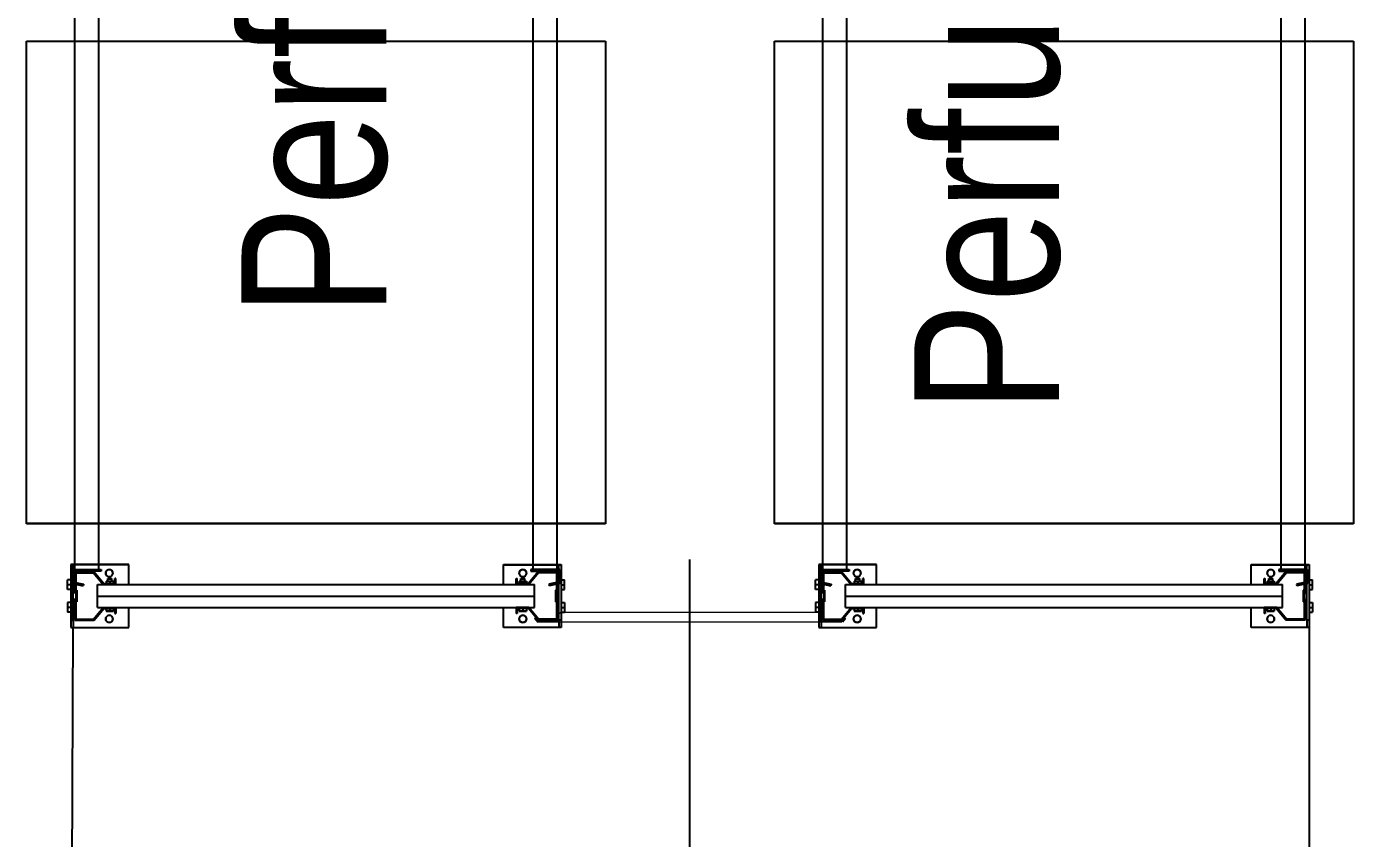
# Model space of a CAD drawing. Header units: metres. Extents: x 0 to 8715937, y -236336 to 216.
# Drawn here: x 115.273 to 118.023, y 53.102 to 54.784 of the extents above; entities that cross this region are included whole.
import ezdxf

# ---------------------------------------------------------------- set-up
doc = ezdxf.new("R2010")
doc.units = ezdxf.units.M
doc.header["$MEASUREMENT"] = 0
doc.linetypes.add('ACAD_ISO10W100', pattern=[18, 12, -3, 0, -3])
for name, color, linetype in [('0-BLOCK-EQUIPAMIENTO', 7, 'Continuous'), ('0-BLOCK-ESTRUCTURA', 7, 'Continuous'), ('AAA BAST', 5, 'Continuous'), ('AAA CONECT', 3, 'Continuous'), ('AAA LARG', 1, 'Continuous'), ('AAA PALLETS', 7, 'Continuous'), ('EJES', 251, 'ACAD_ISO10W100'), ('INSTALACIONES', 165, 'Continuous'), ('TEXTO', 7, 'Continuous')]:
    doc.layers.add(name, color=color, linetype=linetype)
doc.styles.add('AR', font='arial.ttf')

# ---------------------------------------------------------------- blocks, each defined once
blk = doc.blocks.new('DPM-ESTRUCTURA')
at = {"layer": 'EJES', "ltscale": 0.4}
blk.add_line((28.9278, 41.5801), (28.9278, 112.3301), dxfattribs=at)
blk = doc.blocks.new('1A MODULO SIMPLE')
at = {"layer": 'AAA BAST'}
for points in [[(-2.1307, 1.015), (-2.1307, 1.017), (-2.1407, 1.017), (-2.1407, 1.04), (-2.1167, 1.06), (-2.1167, 1.1), (-2.1567, 1.1), (-2.1567, 1.098), (-2.1767, 1.098), (-2.1767, 1.1), (-2.2167, 1.1), (-2.2167, 1.06), (-2.1927, 1.04), (-2.1927, 1.017), (-2.2027, 1.017), (-2.2027, 1.015), (-2.1907, 1.015), (-2.1907, 1.0409), (-2.2147, 1.0609), (-2.2147, 1.098), (-2.1787, 1.098), (-2.1787, 1.096), (-2.1547, 1.096), (-2.1547, 1.098), (-2.1187, 1.098), (-2.1187, 1.0609), (-2.1427, 1.0409), (-2.1427, 1.015)], [(0.1973, 1.015), (0.1973, 1.017), (0.2073, 1.017), (0.2073, 1.04), (0.1833, 1.06), (0.1833, 1.1), (0.2233, 1.1), (0.2233, 1.098), (0.2433, 1.098), (0.2433, 1.1), (0.2833, 1.1), (0.2833, 1.06), (0.2593, 1.04), (0.2593, 1.017), (0.2693, 1.017), (0.2693, 1.015), (0.2573, 1.015), (0.2573, 1.0409), (0.2813, 1.0609), (0.2813, 1.098), (0.2453, 1.098), (0.2453, 1.096), (0.2213, 1.096), (0.2213, 1.098), (0.1853, 1.098), (0.1853, 1.0609), (0.2093, 1.0409), (0.2093, 1.015)], [(-2.1307, 0.185), (-2.1307, 0.183), (-2.1407, 0.183), (-2.1407, 0.16), (-2.1167, 0.14), (-2.1167, 0.1), (-2.1567, 0.1), (-2.1567, 0.102), (-2.1767, 0.102), (-2.1767, 0.1), (-2.2167, 0.1), (-2.2167, 0.14), (-2.1927, 0.16), (-2.1927, 0.183), (-2.2027, 0.183), (-2.2027, 0.185), (-2.1907, 0.185), (-2.1907, 0.1591), (-2.2147, 0.1391), (-2.2147, 0.102), (-2.1787, 0.102), (-2.1787, 0.104), (-2.1547, 0.104), (-2.1547, 0.102), (-2.1187, 0.102), (-2.1187, 0.1391), (-2.1427, 0.1591), (-2.1427, 0.185)], [(0.1973, 0.185), (0.1973, 0.183), (0.2073, 0.183), (0.2073, 0.16), (0.1833, 0.14), (0.1833, 0.1), (0.2233, 0.1), (0.2233, 0.102), (0.2433, 0.102), (0.2433, 0.1), (0.2833, 0.1), (0.2833, 0.14), (0.2593, 0.16), (0.2593, 0.183), (0.2693, 0.183), (0.2693, 0.185), (0.2573, 0.185), (0.2573, 0.1591), (0.2813, 0.1391), (0.2813, 0.102), (0.2453, 0.102), (0.2453, 0.104), (0.2213, 0.104), (0.2213, 0.102), (0.1853, 0.102), (0.1853, 0.1391), (0.2093, 0.1591), (0.2093, 0.185)]]:
    blk.add_hatch(color=251, dxfattribs=at).paths.add_polyline_path(points)
at = {"layer": 'AAA BAST', "color": 251}
for p, q in [((-2.2167, 1.1082), (-2.2317, 1.1082)), ((-2.2317, 1.1082), (-2.2317, 0.9882)), ((-2.2167, 1.1032), (-2.2317, 1.1032)), ((-2.1167, 1.1082), (-2.2167, 1.1082)), ((-2.2167, 1.1082), (-2.2167, 1.1032)), ((-2.2167, 1.1032), (-2.1167, 1.1032)), ((-2.1767, 1.1), (-2.2167, 1.1)), ((-2.2167, 1.1), (-2.2167, 1.06)), ((-2.2067, 1.1), (-2.2067, 1.1032)), ((-2.2067, 1.1032), (-2.1737, 1.1032)), ((-2.1802, 1.1152), (-2.2002, 1.1152)), ((-2.2002, 1.1082), (-2.2002, 1.1152)), ((-2.1902, 1.1082), (-2.1902, 1.1152)), ((-2.1802, 1.1082), (-2.1802, 1.1152)), ((-2.1767, 1.1), (-2.1767, 1.098)), ((-2.1767, 1.1), (-2.1737, 1.1)), ((-2.1737, 1.1), (-2.1737, 1.1032)), ((-2.1597, 1.1), (-2.1597, 1.1032)), ((-2.1567, 1.1), (-2.1597, 1.1)), ((-2.1167, 1.1), (-2.1567, 1.1)), ((-2.1567, 1.1), (-2.1567, 1.098)), ((-2.1532, 1.1152), (-2.1332, 1.1152)), ((-2.1532, 1.1082), (-2.1532, 1.1152)), ((-2.1432, 1.1082), (-2.1432, 1.1152)), ((-2.1332, 1.1082), (-2.1332, 1.1152)), ((-2.1267, 1.1), (-2.1267, 1.1032)), ((-2.1167, 1.1032), (-2.1167, 1.1082)), ((-2.1017, 1.1082), (-2.1167, 1.1082)), ((-2.1167, 1.1032), (-2.1017, 1.1032)), ((-2.1167, 1.1), (-2.1167, 1.06)), ((-2.1017, 0.9882), (-2.1017, 1.1082)), ((0.1683, 0.9882), (0.1683, 1.1082)), ((0.1683, 1.1082), (0.1833, 1.1082)), ((0.1833, 1.1032), (0.1683, 1.1032)), ((0.1833, 1.1032), (0.1833, 1.1082)), ((0.1833, 1.1082), (0.2833, 1.1082)), ((0.2833, 1.1032), (0.1833, 1.1032)), ((0.1833, 1.1), (0.2233, 1.1)), ((0.1833, 1.1), (0.1833, 1.06)), ((0.1933, 1.1), (0.1933, 1.1032)), ((0.2198, 1.1152), (0.1998, 1.1152)), ((0.1998, 1.1082), (0.1998, 1.1152)), ((0.2098, 1.1082), (0.2098, 1.1152)), ((0.2198, 1.1082), (0.2198, 1.1152)), ((0.2233, 1.1), (0.2233, 1.098)), ((0.2233, 1.1), (0.2263, 1.1)), ((0.2263, 1.1), (0.2263, 1.1032)), ((0.2403, 1.1), (0.2403, 1.1032)), ((0.2733, 1.1032), (0.2403, 1.1032)), ((0.2433, 1.1), (0.2403, 1.1)), ((0.2433, 1.1), (0.2833, 1.1)), ((0.2433, 1.1), (0.2433, 1.098)), ((0.2468, 1.1152), (0.2668, 1.1152)), ((0.2468, 1.1082), (0.2468, 1.1152)), ((0.2568, 1.1082), (0.2568, 1.1152)), ((0.2668, 1.1082), (0.2668, 1.1152)), ((0.2733, 1.1), (0.2733, 1.1032)), ((0.2833, 1.1082), (0.2833, 1.1032)), ((0.2833, 1.1082), (0.2983, 1.1082)), ((0.2833, 1.1032), (0.2983, 1.1032)), ((0.2833, 1.1), (0.2833, 1.06)), ((0.2983, 1.1082), (0.2983, 0.9882)), ((-2.2147, 1.098), (-2.2147, 1.0609)), ((-2.1787, 1.098), (-2.2147, 1.098)), ((-2.1787, 1.098), (-2.1787, 1.096)), ((-2.1547, 1.096), (-2.1787, 1.096)), ((-2.1567, 1.098), (-2.1767, 1.098)), ((-2.1187, 1.098), (-2.1547, 1.098)), ((-2.1547, 1.098), (-2.1547, 1.096)), ((-2.1187, 1.098), (-2.1187, 1.0609)), ((0.1853, 1.098), (0.1853, 1.0609)), ((0.1853, 1.098), (0.2213, 1.098)), ((0.2213, 1.098), (0.2213, 1.096)), ((0.2213, 1.096), (0.2453, 1.096)), ((0.2233, 1.098), (0.2433, 1.098)), ((0.2453, 1.098), (0.2813, 1.098)), ((0.2453, 1.098), (0.2453, 1.096)), ((0.2813, 1.098), (0.2813, 1.0609)), ((-2.2167, 1.06), (-2.1927, 1.04)), ((-2.2147, 1.0609), (-2.1907, 1.0409)), ((-2.1907, 1.053), (-2.1667, 1.053)), ((-2.1907, 0.147), (-2.1907, 1.053)), ((-2.1667, 1.053), (-2.1427, 1.053)), ((-2.1667, 0.147), (-2.1667, 1.053)), ((-2.1187, 1.0609), (-2.1427, 1.0409)), ((-2.1427, 0.147), (-2.1427, 1.053)), ((-2.1167, 1.06), (-2.1407, 1.04)), ((0.1833, 1.06), (0.2073, 1.04)), ((0.1853, 1.0609), (0.2093, 1.0409)), ((0.2333, 1.053), (0.2093, 1.053)), ((0.2093, 0.147), (0.2093, 1.053)), ((0.2573, 1.053), (0.2333, 1.053)), ((0.2333, 0.147), (0.2333, 1.053)), ((0.2813, 1.0609), (0.2573, 1.0409)), ((0.2573, 0.147), (0.2573, 1.053)), ((0.2833, 1.06), (0.2593, 1.04)), ((-2.1927, 1.036), (-2.1977, 1.036)), ((-2.1977, 1.021), (-2.1977, 1.036)), ((-2.1927, 1.0285), (-2.1977, 1.0285)), ((-2.1927, 1.021), (-2.1977, 1.021)), ((-2.1927, 1.04), (-2.1927, 1.017)), ((-2.1907, 1.0409), (-2.1907, 1.015)), ((-2.1427, 1.0409), (-2.1427, 1.015)), ((-2.1407, 1.04), (-2.1407, 1.017)), ((-2.1357, 1.036), (-2.1407, 1.036)), ((-2.1407, 1.021), (-2.1407, 1.036)), ((-2.1357, 1.0285), (-2.1407, 1.0285)), ((-2.1357, 1.021), (-2.1407, 1.021)), ((-2.1357, 1.021), (-2.1357, 1.036)), ((-2.1357, 1.0328), (-2.1307, 1.0328)), ((-2.1357, 1.0243), (-2.1307, 1.0243)), ((-2.1307, 1.0243), (-2.1307, 1.0328)), ((0.2023, 1.0328), (0.1973, 1.0328)), ((0.1973, 1.0243), (0.1973, 1.0328)), ((0.2023, 1.0243), (0.1973, 1.0243)), ((0.2023, 1.036), (0.2073, 1.036)), ((0.2023, 1.021), (0.2023, 1.036)), ((0.2023, 1.0285), (0.2073, 1.0285)), ((0.2023, 1.021), (0.2073, 1.021)), ((0.2073, 1.04), (0.2073, 1.017)), ((0.2073, 1.021), (0.2073, 1.036)), ((0.2093, 1.0409), (0.2093, 1.015)), ((0.2573, 1.0409), (0.2573, 1.015)), ((0.2593, 1.04), (0.2593, 1.017)), ((0.2593, 1.036), (0.2643, 1.036)), ((0.2593, 1.0285), (0.2643, 1.0285)), ((0.2593, 1.021), (0.2643, 1.021)), ((0.2643, 1.021), (0.2643, 1.036)), ((-2.1927, 1.017), (-2.2027, 1.017)), ((-2.2027, 1.017), (-2.2027, 1.015)), ((-2.1907, 1.015), (-2.2027, 1.015)), ((-2.1427, 1.015), (-2.1307, 1.015)), ((-2.1407, 1.017), (-2.1307, 1.017)), ((-2.1307, 1.015), (-2.1307, 1.017)), ((0.2073, 1.017), (0.1973, 1.017)), ((0.1973, 1.015), (0.1973, 1.017)), ((0.2093, 1.015), (0.1973, 1.015)), ((0.2573, 1.015), (0.2693, 1.015)), ((0.2593, 1.017), (0.2693, 1.017)), ((0.2693, 1.017), (0.2693, 1.015)), ((-2.2317, 0.9882), (-2.1907, 0.9882)), ((-2.1427, 0.9882), (-2.1017, 0.9882)), ((0.2093, 0.9882), (0.1683, 0.9882)), ((0.2983, 0.9882), (0.2573, 0.9882)), ((-2.2317, 0.0918), (-2.2317, 0.2118)), ((-2.2317, 0.2118), (-2.1907, 0.2118)), ((-2.1427, 0.2118), (-2.1017, 0.2118)), ((-2.1017, 0.2118), (-2.1017, 0.0918)), ((0.2093, 0.2118), (0.1683, 0.2118)), ((0.1683, 0.2118), (0.1683, 0.0918)), ((0.2983, 0.2118), (0.2573, 0.2118)), ((0.2983, 0.0918), (0.2983, 0.2118)), ((-2.1907, 0.185), (-2.2027, 0.185)), ((-2.2027, 0.183), (-2.2027, 0.185)), ((-2.1927, 0.183), (-2.2027, 0.183)), ((-2.1927, 0.1801), (-2.1977, 0.1801)), ((-2.1977, 0.1651), (-2.1977, 0.1801)), ((-2.1927, 0.1726), (-2.1977, 0.1726)), ((-2.1927, 0.1651), (-2.1977, 0.1651)), ((-2.1927, 0.16), (-2.1927, 0.183)), ((-2.1907, 0.1591), (-2.1907, 0.185)), ((-2.1427, 0.1591), (-2.1427, 0.185)), ((-2.1427, 0.185), (-2.1307, 0.185)), ((-2.1407, 0.16), (-2.1407, 0.183)), ((-2.1407, 0.183), (-2.1307, 0.183)), ((-2.1357, 0.1801), (-2.1407, 0.1801)), ((-2.1407, 0.1651), (-2.1407, 0.1801)), ((-2.1357, 0.1726), (-2.1407, 0.1726)), ((-2.1357, 0.1651), (-2.1407, 0.1651)), ((-2.1357, 0.1651), (-2.1357, 0.1801)), ((-2.1357, 0.1768), (-2.1307, 0.1768)), ((-2.1357, 0.1683), (-2.1307, 0.1683)), ((-2.1307, 0.185), (-2.1307, 0.183)), ((-2.1307, 0.1683), (-2.1307, 0.1768)), ((0.2093, 0.185), (0.1973, 0.185)), ((0.1973, 0.185), (0.1973, 0.183)), ((0.2073, 0.183), (0.1973, 0.183)), ((0.2023, 0.1768), (0.1973, 0.1768)), ((0.1973, 0.1683), (0.1973, 0.1768)), ((0.2023, 0.1683), (0.1973, 0.1683)), ((0.2023, 0.1801), (0.2073, 0.1801)), ((0.2023, 0.1651), (0.2023, 0.1801)), ((0.2023, 0.1726), (0.2073, 0.1726)), ((0.2023, 0.1651), (0.2073, 0.1651)), ((0.2073, 0.16), (0.2073, 0.183)), ((0.2073, 0.1651), (0.2073, 0.1801)), ((0.2093, 0.1591), (0.2093, 0.185)), ((0.2573, 0.1591), (0.2573, 0.185)), ((0.2573, 0.185), (0.2693, 0.185)), ((0.2593, 0.16), (0.2593, 0.183)), ((0.2593, 0.183), (0.2693, 0.183)), ((0.2593, 0.1801), (0.2643, 0.1801)), ((0.2593, 0.1726), (0.2643, 0.1726)), ((0.2593, 0.1651), (0.2643, 0.1651)), ((0.2643, 0.1651), (0.2643, 0.1801)), ((0.2693, 0.183), (0.2693, 0.185)), ((-2.2167, 0.14), (-2.1927, 0.16)), ((-2.2167, 0.1), (-2.2167, 0.14)), ((-2.2147, 0.1391), (-2.1907, 0.1591)), ((-2.2147, 0.102), (-2.2147, 0.1391)), ((-2.1907, 0.147), (-2.1667, 0.147)), ((-2.1667, 0.147), (-2.1427, 0.147)), ((-2.1187, 0.1391), (-2.1427, 0.1591)), ((-2.1167, 0.14), (-2.1407, 0.16)), ((-2.1187, 0.102), (-2.1187, 0.1391)), ((-2.1167, 0.1), (-2.1167, 0.14)), ((0.1833, 0.14), (0.2073, 0.16)), ((0.1833, 0.1), (0.1833, 0.14)), ((0.1853, 0.1391), (0.2093, 0.1591)), ((0.1853, 0.102), (0.1853, 0.1391)), ((0.2333, 0.147), (0.2093, 0.147)), ((0.2573, 0.147), (0.2333, 0.147)), ((0.2813, 0.1391), (0.2573, 0.1591)), ((0.2833, 0.14), (0.2593, 0.16)), ((0.2813, 0.102), (0.2813, 0.1391)), ((0.2833, 0.1), (0.2833, 0.14)), ((-2.2167, 0.0968), (-2.2317, 0.0968)), ((-2.2167, 0.0918), (-2.2317, 0.0918)), ((-2.1767, 0.1), (-2.2167, 0.1)), ((-2.2167, 0.0968), (-2.1167, 0.0968)), ((-2.2167, 0.0918), (-2.2167, 0.0968)), ((-2.1167, 0.0918), (-2.2167, 0.0918)), ((-2.1787, 0.102), (-2.2147, 0.102)), ((-2.2067, 0.1), (-2.2067, 0.0968)), ((-2.2067, 0.0968), (-2.1737, 0.0968)), ((-2.2002, 0.0918), (-2.2002, 0.0848)), ((-2.1802, 0.0848), (-2.2002, 0.0848)), ((-2.1902, 0.0918), (-2.1902, 0.0848)), ((-2.1802, 0.0918), (-2.1802, 0.0848)), ((-2.1787, 0.102), (-2.1787, 0.104)), ((-2.1547, 0.104), (-2.1787, 0.104)), ((-2.1567, 0.102), (-2.1767, 0.102)), ((-2.1767, 0.1), (-2.1767, 0.102)), ((-2.1767, 0.1), (-2.1737, 0.1)), ((-2.1737, 0.1), (-2.1737, 0.0968)), ((-2.1597, 0.1), (-2.1597, 0.0968)), ((-2.1567, 0.1), (-2.1597, 0.1)), ((-2.1567, 0.1), (-2.1567, 0.102)), ((-2.1167, 0.1), (-2.1567, 0.1)), ((-2.1547, 0.102), (-2.1547, 0.104)), ((-2.1187, 0.102), (-2.1547, 0.102)), ((-2.1532, 0.0918), (-2.1532, 0.0848)), ((-2.1532, 0.0848), (-2.1332, 0.0848)), ((-2.1432, 0.0918), (-2.1432, 0.0848)), ((-2.1332, 0.0918), (-2.1332, 0.0848)), ((-2.1267, 0.1), (-2.1267, 0.0968)), ((-2.1167, 0.0968), (-2.1167, 0.0918)), ((-2.1167, 0.0968), (-2.1017, 0.0968)), ((-2.1017, 0.0918), (-2.1167, 0.0918)), ((0.1833, 0.0968), (0.1683, 0.0968)), ((0.1683, 0.0918), (0.1833, 0.0918)), ((0.1833, 0.1), (0.2233, 0.1)), ((0.2833, 0.0968), (0.1833, 0.0968)), ((0.1833, 0.0968), (0.1833, 0.0918)), ((0.1833, 0.0918), (0.2833, 0.0918)), ((0.1853, 0.102), (0.2213, 0.102)), ((0.1933, 0.1), (0.1933, 0.0968)), ((0.1998, 0.0918), (0.1998, 0.0848)), ((0.2198, 0.0848), (0.1998, 0.0848)), ((0.2098, 0.0918), (0.2098, 0.0848)), ((0.2198, 0.0918), (0.2198, 0.0848)), ((0.2213, 0.102), (0.2213, 0.104)), ((0.2213, 0.104), (0.2453, 0.104)), ((0.2233, 0.102), (0.2433, 0.102)), ((0.2233, 0.1), (0.2233, 0.102)), ((0.2233, 0.1), (0.2263, 0.1)), ((0.2263, 0.1), (0.2263, 0.0968)), ((0.2403, 0.1), (0.2403, 0.0968)), ((0.2433, 0.1), (0.2403, 0.1)), ((0.2733, 0.0968), (0.2403, 0.0968)), ((0.2433, 0.1), (0.2433, 0.102)), ((0.2433, 0.1), (0.2833, 0.1)), ((0.2453, 0.102), (0.2453, 0.104)), ((0.2453, 0.102), (0.2813, 0.102)), ((0.2468, 0.0918), (0.2468, 0.0848)), ((0.2468, 0.0848), (0.2668, 0.0848)), ((0.2568, 0.0918), (0.2568, 0.0848)), ((0.2668, 0.0918), (0.2668, 0.0848)), ((0.2733, 0.1), (0.2733, 0.0968)), ((0.2833, 0.0918), (0.2833, 0.0968)), ((0.2833, 0.0968), (0.2983, 0.0968)), ((0.2833, 0.0918), (0.2983, 0.0918))]:
    blk.add_line(p, q, dxfattribs=at)
for centre in [(-2.2141, 1.0285), (-2.1192, 1.0285), (0.1859, 1.0285), (0.2808, 1.0285), (-2.2141, 0.1715), (-2.1192, 0.1715), (0.1859, 0.1715), (0.2808, 0.1715)]:
    blk.add_circle(centre, 0.0075, dxfattribs=at)
at = {"layer": 'AAA LARG', "color": 251}
for p, q in [((-2.1407, 1.105), (-2.1454, 1.0829)), ((-2.1381, 1.1018), (-2.1422, 1.0822)), ((-2.1407, 1.105), (-2.1117, 1.105)), ((-2.1149, 1.1018), (-2.1381, 1.1018)), ((-2.1149, 1.045), (-2.1149, 1.1018)), ((-2.1117, 1.105), (-2.1117, 1.045)), ((-2.1117, 1.1), (0.1783, 1.1)), ((0.2073, 1.105), (0.1783, 1.105)), ((0.1783, 1.105), (0.1783, 1.045)), ((0.1815, 1.045), (0.1815, 1.1018)), ((0.1815, 1.1018), (0.2047, 1.1018)), ((0.2047, 1.1018), (0.2089, 1.0822)), ((0.2073, 1.105), (0.212, 1.0829)), ((-2.1422, 1.0822), (-2.1454, 1.0829)), ((0.2089, 1.0822), (0.212, 1.0829)), ((-2.1117, 1.045), (-2.1149, 1.045)), ((-2.1117, 1.05), (0.1783, 1.05)), ((0.1783, 1.045), (0.1815, 1.045)), ((-2.1117, 0.155), (-2.1149, 0.155)), ((-2.1149, 0.155), (-2.1149, 0.0982)), ((-2.1117, 0.095), (-2.1117, 0.155)), ((-2.1117, 0.15), (0.1783, 0.15)), ((0.1783, 0.095), (0.1783, 0.155)), ((0.1783, 0.155), (0.1815, 0.155)), ((0.1815, 0.155), (0.1815, 0.0982)), ((-2.1422, 0.1178), (-2.1454, 0.1171)), ((-2.1407, 0.095), (-2.1454, 0.1171)), ((-2.1381, 0.0982), (-2.1422, 0.1178)), ((0.2047, 0.0982), (0.2089, 0.1178)), ((0.2073, 0.095), (0.212, 0.1171)), ((0.2089, 0.1178), (0.212, 0.1171)), ((-2.1407, 0.095), (-2.1117, 0.095)), ((-2.1149, 0.0982), (-2.1381, 0.0982)), ((-2.1117, 0.1), (0.1783, 0.1)), ((0.2073, 0.095), (0.1783, 0.095)), ((0.1815, 0.0982), (0.2047, 0.0982))]:
    blk.add_line(p, q, dxfattribs=at)
at = {"layer": 'AAA PALLETS', "color": 251, "ltscale": 0.21}
for p, q in [((-1.0167, 1.2), (-2.0167, 1.2)), ((-2.0167, 1.2), (-2.0167, 0)), ((-1.0167, 0), (-1.0167, 1.2)), ((0.0833, 1.2), (-0.9167, 1.2)), ((-0.9167, 1.2), (-0.9167, 0)), ((0.0833, 0), (0.0833, 1.2)), ((-2.0167, 0), (-1.0167, 0)), ((-0.9167, 0), (0.0833, 0))]:
    blk.add_line(p, q, dxfattribs=at)
blk = doc.blocks.new('1A MODULO D FTE COL')
at = {"layer": 'AAA CONECT', "color": 251, "lineweight": 5}
for p, q in [((-2.213, 0.5973), (-2.2207, 0.5909)), ((-2.2207, 0.59), (-2.2207, -0.0409)), ((-2.2117, 0.5958), (-2.2187, 0.59)), ((-2.2187, 0.5484), (-2.2187, 0.59)), ((-2.213, 0.5973), (-2.2117, 0.5958)), ((0.187, 0.5973), (0.1793, 0.5909)), ((0.1793, 0.59), (0.1793, -0.0409)), ((0.1883, 0.5958), (0.1813, 0.59)), ((0.1813, 0.5484), (0.1813, 0.59)), ((0.187, 0.5973), (0.1883, 0.5958)), ((-2.2187, 0.5484), (-2.2057, 0.5484)), ((-2.2007, 0.5434), (-2.2057, 0.5484)), ((-2.2007, 0.5434), (-2.2007, 0.0066)), ((0.1813, 0.5484), (0.1943, 0.5484)), ((0.1993, 0.5434), (0.1943, 0.5484)), ((0.1993, 0.5434), (0.1993, 0.0066)), ((-2.2187, 0.0016), (-2.2187, -0.04)), ((-2.2187, 0.0016), (-2.2057, 0.0016)), ((-2.2007, 0.0066), (-2.2057, 0.0016)), ((0.1813, 0.0016), (0.1813, -0.04)), ((0.1813, 0.0016), (0.1943, 0.0016)), ((0.1993, 0.0066), (0.1943, 0.0016)), ((-2.213, -0.0473), (-2.2207, -0.0409)), ((-2.2117, -0.0458), (-2.2187, -0.04)), ((-2.213, -0.0473), (-2.2117, -0.0458)), ((0.187, -0.0473), (0.1793, -0.0409)), ((0.1883, -0.0458), (0.1813, -0.04)), ((0.187, -0.0473), (0.1883, -0.0458))]:
    blk.add_line(p, q, dxfattribs=at)
at = {"layer": 'AAA BAST', "color": 251, "lineweight": 5}
for p in [(0, 0.45), (0, -1.1)]:
    blk.add_blockref('1A MODULO SIMPLE', p, dxfattribs=at)
blk = doc.blocks.new('DPM-EQUIPAMIENTO')
at = {"layer": 'INSTALACIONES', "ltscale": 0.1}
for p, q in [((27.6451, 52.5393), (27.6501, 53.5393)), ((30.2115, 53.5393), (30.2115, 52.5393))]:
    blk.add_line(p, q, dxfattribs=at)
at = {"layer": 'AAA BAST', "xscale": -1, "rotation": 270}
blk.add_blockref('1A MODULO D FTE COL', (28.6533, 55.7709), dxfattribs=at)

msp = doc.modelspace()

# ---------------------------------------------------------------- hatches: boundary and pattern name
at = {"layer": 'AAA BAST'}
for points in [[(115.4583, 53.6403), (115.4563, 53.6403), (115.4563, 53.6303), (115.4333, 53.6303), (115.4133, 53.6543), (115.3733, 53.6543), (115.3733, 53.6143), (115.3753, 53.6143), (115.3753, 53.5943), (115.3733, 53.5943), (115.3733, 53.5543), (115.4133, 53.5543), (115.4333, 53.5783), (115.4563, 53.5783), (115.4563, 53.5683), (115.4583, 53.5683), (115.4583, 53.5803), (115.4324, 53.5803), (115.4124, 53.5563), (115.3753, 53.5563), (115.3753, 53.5923), (115.3773, 53.5923), (115.3773, 53.6163), (115.3753, 53.6163), (115.3753, 53.6523), (115.4124, 53.6523), (115.4324, 53.6283), (115.4583, 53.6283)], [(116.2883, 53.6403), (116.2903, 53.6403), (116.2903, 53.6303), (116.3133, 53.6303), (116.3333, 53.6543), (116.3733, 53.6543), (116.3733, 53.6143), (116.3713, 53.6143), (116.3713, 53.5943), (116.3733, 53.5943), (116.3733, 53.5543), (116.3333, 53.5543), (116.3133, 53.5783), (116.2903, 53.5783), (116.2903, 53.5683), (116.2883, 53.5683), (116.2883, 53.5803), (116.3142, 53.5803), (116.3342, 53.5563), (116.3713, 53.5563), (116.3713, 53.5923), (116.3693, 53.5923), (116.3693, 53.6163), (116.3713, 53.6163), (116.3713, 53.6523), (116.3342, 53.6523), (116.3142, 53.6283), (116.2883, 53.6283)], [(117.0083, 53.6403), (117.0063, 53.6403), (117.0063, 53.6303), (116.9833, 53.6303), (116.9633, 53.6543), (116.9233, 53.6543), (116.9233, 53.6143), (116.9253, 53.6143), (116.9253, 53.5943), (116.9233, 53.5943), (116.9233, 53.5543), (116.9633, 53.5543), (116.9833, 53.5783), (117.0063, 53.5783), (117.0063, 53.5683), (117.0083, 53.5683), (117.0083, 53.5803), (116.9824, 53.5803), (116.9624, 53.5563), (116.9253, 53.5563), (116.9253, 53.5923), (116.9273, 53.5923), (116.9273, 53.6163), (116.9253, 53.6163), (116.9253, 53.6523), (116.9624, 53.6523), (116.9824, 53.6283), (117.0083, 53.6283)], [(117.8383, 53.6403), (117.8403, 53.6403), (117.8403, 53.6303), (117.8633, 53.6303), (117.8833, 53.6543), (117.9233, 53.6543), (117.9233, 53.6143), (117.9213, 53.6143), (117.9213, 53.5943), (117.9233, 53.5943), (117.9233, 53.5543), (117.8833, 53.5543), (117.8633, 53.5783), (117.8403, 53.5783), (117.8403, 53.5683), (117.8383, 53.5683), (117.8383, 53.5803), (117.8642, 53.5803), (117.8842, 53.5563), (117.9213, 53.5563), (117.9213, 53.5923), (117.9193, 53.5923), (117.9193, 53.6163), (117.9213, 53.6163), (117.9213, 53.6523), (117.8842, 53.6523), (117.8642, 53.6283), (117.8383, 53.6283)]]:
    msp.add_hatch(color=251, dxfattribs=at).paths.add_polyline_path(points)

# ---------------------------------------------------------------- linework, layer by layer
at = {"layer": 'AAA BAST', "color": 251}
for p, q in [((115.4851, 53.6693), (115.3651, 53.6693)), ((115.3651, 53.6693), (115.3651, 53.6543)), ((115.3701, 53.6543), (115.3651, 53.6543)), ((115.3651, 53.6543), (115.3651, 53.5543)), ((115.3701, 53.6543), (115.3701, 53.6693)), ((115.3701, 53.5543), (115.3701, 53.6543)), ((115.3733, 53.6543), (115.3733, 53.6143)), ((115.3733, 53.6543), (115.4133, 53.6543)), ((115.4133, 53.6543), (115.4333, 53.6303)), ((115.4851, 53.6283), (115.4851, 53.6693)), ((116.2615, 53.6283), (116.2615, 53.6693)), ((116.2615, 53.6693), (116.3815, 53.6693)), ((116.3333, 53.6543), (116.3133, 53.6303)), ((116.3733, 53.6543), (116.3333, 53.6543)), ((116.3733, 53.6543), (116.3733, 53.6143)), ((116.3765, 53.6543), (116.3765, 53.6693)), ((116.3765, 53.5543), (116.3765, 53.6543)), ((116.3765, 53.6543), (116.3815, 53.6543)), ((116.3815, 53.6693), (116.3815, 53.6543)), ((116.3815, 53.6543), (116.3815, 53.5543)), ((117.0351, 53.6693), (116.9151, 53.6693)), ((116.9151, 53.6693), (116.9151, 53.6543)), ((116.9201, 53.6543), (116.9151, 53.6543)), ((116.9151, 53.6543), (116.9151, 53.5543)), ((116.9201, 53.6543), (116.9201, 53.6693)), ((116.9201, 53.5543), (116.9201, 53.6543)), ((116.9233, 53.6543), (116.9233, 53.6143)), ((116.9233, 53.6543), (116.9633, 53.6543)), ((116.9633, 53.6543), (116.9833, 53.6303)), ((117.0351, 53.6283), (117.0351, 53.6693)), ((117.8115, 53.6283), (117.8115, 53.6693)), ((117.8115, 53.6693), (117.9315, 53.6693)), ((117.8833, 53.6543), (117.8633, 53.6303)), ((117.9233, 53.6543), (117.8833, 53.6543)), ((117.9233, 53.6543), (117.9233, 53.6143)), ((117.9265, 53.6543), (117.9265, 53.6693)), ((117.9265, 53.5543), (117.9265, 53.6543)), ((117.9265, 53.6543), (117.9315, 53.6543)), ((117.9315, 53.6693), (117.9315, 53.6543)), ((117.9315, 53.6543), (117.9315, 53.5543)), ((115.3581, 53.6178), (115.3581, 53.6378)), ((115.3651, 53.6378), (115.3581, 53.6378)), ((115.3651, 53.6278), (115.3581, 53.6278)), ((115.3733, 53.6443), (115.3701, 53.6443)), ((115.3753, 53.6523), (115.4124, 53.6523)), ((115.3753, 53.6523), (115.3753, 53.6163)), ((115.4124, 53.6523), (115.4324, 53.6283)), ((115.4203, 53.6043), (115.4203, 53.6283)), ((115.4203, 53.6283), (116.3263, 53.6283)), ((115.4324, 53.6283), (115.4583, 53.6283)), ((115.4333, 53.6303), (115.4563, 53.6303)), ((115.4384, 53.6353), (115.4384, 53.6303)), ((115.4384, 53.6353), (115.4534, 53.6353)), ((115.4384, 53.6303), (115.4534, 53.6303)), ((115.4416, 53.6353), (115.4416, 53.6403)), ((115.4416, 53.6403), (115.4501, 53.6403)), ((115.4459, 53.6353), (115.4459, 53.6303)), ((115.4501, 53.6353), (115.4501, 53.6403)), ((115.4534, 53.6353), (115.4534, 53.6303)), ((115.4563, 53.6303), (115.4563, 53.6403)), ((115.4583, 53.6403), (115.4563, 53.6403)), ((115.4583, 53.6283), (115.4583, 53.6403)), ((116.2883, 53.6283), (116.2883, 53.6403)), ((116.2883, 53.6403), (116.2903, 53.6403)), ((116.3142, 53.6283), (116.2883, 53.6283)), ((116.2903, 53.6303), (116.2903, 53.6403)), ((116.3133, 53.6303), (116.2903, 53.6303)), ((116.2943, 53.6353), (116.2943, 53.6303)), ((116.2943, 53.6353), (116.3093, 53.6353)), ((116.2943, 53.6303), (116.3093, 53.6303)), ((116.2976, 53.6353), (116.2976, 53.6403)), ((116.2976, 53.6403), (116.3061, 53.6403)), ((116.3018, 53.6353), (116.3018, 53.6303)), ((116.3061, 53.6353), (116.3061, 53.6403)), ((116.3093, 53.6353), (116.3093, 53.6303)), ((116.3342, 53.6523), (116.3142, 53.6283)), ((116.3263, 53.6043), (116.3263, 53.6283)), ((116.3713, 53.6523), (116.3342, 53.6523)), ((116.3713, 53.6523), (116.3713, 53.6163)), ((116.3733, 53.6443), (116.3765, 53.6443)), ((116.3815, 53.6378), (116.3885, 53.6378)), ((116.3815, 53.6278), (116.3885, 53.6278)), ((116.3885, 53.6178), (116.3885, 53.6378)), ((116.9081, 53.6178), (116.9081, 53.6378)), ((116.9151, 53.6378), (116.9081, 53.6378)), ((116.9151, 53.6278), (116.9081, 53.6278)), ((116.9233, 53.6443), (116.9201, 53.6443)), ((116.9253, 53.6523), (116.9624, 53.6523)), ((116.9253, 53.6523), (116.9253, 53.6163)), ((116.9624, 53.6523), (116.9824, 53.6283)), ((116.9703, 53.6043), (116.9703, 53.6283)), ((116.9703, 53.6283), (117.8763, 53.6283)), ((116.9824, 53.6283), (117.0083, 53.6283)), ((116.9833, 53.6303), (117.0063, 53.6303)), ((116.9884, 53.6353), (116.9884, 53.6303)), ((116.9884, 53.6353), (117.0034, 53.6353)), ((116.9884, 53.6303), (117.0034, 53.6303)), ((116.9916, 53.6353), (116.9916, 53.6403)), ((116.9916, 53.6403), (117.0001, 53.6403)), ((116.9959, 53.6353), (116.9959, 53.6303)), ((117.0001, 53.6353), (117.0001, 53.6403)), ((117.0034, 53.6353), (117.0034, 53.6303)), ((117.0063, 53.6303), (117.0063, 53.6403)), ((117.0083, 53.6403), (117.0063, 53.6403)), ((117.0083, 53.6283), (117.0083, 53.6403)), ((117.8383, 53.6283), (117.8383, 53.6403)), ((117.8383, 53.6403), (117.8403, 53.6403)), ((117.8642, 53.6283), (117.8383, 53.6283)), ((117.8403, 53.6303), (117.8403, 53.6403)), ((117.8633, 53.6303), (117.8403, 53.6303)), ((117.8443, 53.6353), (117.8443, 53.6303)), ((117.8443, 53.6353), (117.8593, 53.6353)), ((117.8443, 53.6303), (117.8593, 53.6303)), ((117.8476, 53.6353), (117.8476, 53.6403)), ((117.8476, 53.6403), (117.8561, 53.6403)), ((117.8518, 53.6353), (117.8518, 53.6303)), ((117.8561, 53.6353), (117.8561, 53.6403)), ((117.8593, 53.6353), (117.8593, 53.6303)), ((117.8842, 53.6523), (117.8642, 53.6283)), ((117.8763, 53.6043), (117.8763, 53.6283)), ((117.9213, 53.6523), (117.8842, 53.6523)), ((117.9213, 53.6523), (117.9213, 53.6163)), ((117.9233, 53.6443), (117.9265, 53.6443)), ((117.9315, 53.6378), (117.9385, 53.6378)), ((117.9315, 53.6278), (117.9385, 53.6278)), ((117.9385, 53.6178), (117.9385, 53.6378)), ((115.3651, 53.6178), (115.3581, 53.6178)), ((115.3733, 53.6113), (115.3701, 53.6113)), ((115.3733, 53.6143), (115.3753, 53.6143)), ((115.3733, 53.6143), (115.3733, 53.6113)), ((115.3753, 53.6163), (115.3773, 53.6163)), ((115.3753, 53.6143), (115.3753, 53.5943)), ((115.3773, 53.6163), (115.3773, 53.5923)), ((115.4203, 53.5803), (115.4203, 53.6043)), ((115.4203, 53.6043), (116.3263, 53.6043)), ((116.3263, 53.5803), (116.3263, 53.6043)), ((116.3713, 53.6163), (116.3693, 53.6163)), ((116.3693, 53.6163), (116.3693, 53.5923)), ((116.3713, 53.6143), (116.3713, 53.5943)), ((116.3733, 53.6143), (116.3713, 53.6143)), ((116.3733, 53.6143), (116.3733, 53.6113)), ((116.3733, 53.6113), (116.3765, 53.6113)), ((116.3815, 53.6178), (116.3885, 53.6178)), ((116.9151, 53.6178), (116.9081, 53.6178)), ((116.9233, 53.6113), (116.9201, 53.6113)), ((116.9233, 53.6143), (116.9253, 53.6143)), ((116.9233, 53.6143), (116.9233, 53.6113)), ((116.9253, 53.6163), (116.9273, 53.6163)), ((116.9253, 53.6143), (116.9253, 53.5943)), ((116.9273, 53.6163), (116.9273, 53.5923)), ((116.9703, 53.5803), (116.9703, 53.6043)), ((116.9703, 53.6043), (117.8763, 53.6043)), ((117.8763, 53.5803), (117.8763, 53.6043)), ((117.9213, 53.6163), (117.9193, 53.6163)), ((117.9193, 53.6163), (117.9193, 53.5923)), ((117.9213, 53.6143), (117.9213, 53.5943)), ((117.9233, 53.6143), (117.9213, 53.6143)), ((117.9233, 53.6143), (117.9233, 53.6113)), ((117.9233, 53.6113), (117.9265, 53.6113)), ((117.9315, 53.6178), (117.9385, 53.6178)), ((115.3581, 53.5908), (115.3581, 53.5708)), ((115.3651, 53.5908), (115.3581, 53.5908)), ((115.3651, 53.5808), (115.3581, 53.5808)), ((115.3651, 53.5708), (115.3581, 53.5708)), ((115.3733, 53.5973), (115.3701, 53.5973)), ((115.3701, 53.5643), (115.3701, 53.5973)), ((115.3733, 53.5943), (115.3733, 53.5973)), ((115.3733, 53.5943), (115.3733, 53.5543)), ((115.3733, 53.5943), (115.3753, 53.5943)), ((115.3753, 53.5923), (115.3753, 53.5563)), ((115.3753, 53.5923), (115.3773, 53.5923)), ((115.4124, 53.5563), (115.4324, 53.5803)), ((115.4133, 53.5543), (115.4333, 53.5783)), ((115.4203, 53.5803), (116.3263, 53.5803)), ((115.4324, 53.5803), (115.4583, 53.5803)), ((115.4333, 53.5783), (115.4563, 53.5783)), ((115.4384, 53.5783), (115.4384, 53.5733)), ((115.4384, 53.5733), (115.4534, 53.5733)), ((115.4459, 53.5783), (115.4459, 53.5733)), ((115.4534, 53.5783), (115.4534, 53.5733)), ((115.4563, 53.5783), (115.4563, 53.5683)), ((115.4583, 53.5803), (115.4583, 53.5683)), ((115.4851, 53.5393), (115.4851, 53.5803)), ((116.2615, 53.5393), (116.2615, 53.5803)), ((116.3142, 53.5803), (116.2883, 53.5803)), ((116.2883, 53.5803), (116.2883, 53.5683)), ((116.3133, 53.5783), (116.2903, 53.5783)), ((116.2903, 53.5783), (116.2903, 53.5683)), ((116.2943, 53.5783), (116.2943, 53.5733)), ((116.2943, 53.5733), (116.3093, 53.5733)), ((116.3018, 53.5783), (116.3018, 53.5733)), ((116.3093, 53.5783), (116.3093, 53.5733)), ((116.3333, 53.5543), (116.3133, 53.5783)), ((116.3342, 53.5563), (116.3142, 53.5803)), ((116.3713, 53.5923), (116.3693, 53.5923)), ((116.3733, 53.5943), (116.3713, 53.5943)), ((116.3713, 53.5923), (116.3713, 53.5563)), ((116.3733, 53.5973), (116.3765, 53.5973)), ((116.3733, 53.5943), (116.3733, 53.5973)), ((116.3733, 53.5943), (116.3733, 53.5543)), ((116.3765, 53.5643), (116.3765, 53.5973)), ((116.3815, 53.5908), (116.3885, 53.5908)), ((116.3815, 53.5808), (116.3885, 53.5808)), ((116.3815, 53.5708), (116.3885, 53.5708)), ((116.3885, 53.5908), (116.3885, 53.5708)), ((116.9081, 53.5908), (116.9081, 53.5708)), ((116.9151, 53.5908), (116.9081, 53.5908)), ((116.9151, 53.5808), (116.9081, 53.5808)), ((116.9151, 53.5708), (116.9081, 53.5708)), ((116.9233, 53.5973), (116.9201, 53.5973)), ((116.9201, 53.5643), (116.9201, 53.5973)), ((116.9233, 53.5943), (116.9233, 53.5973)), ((116.9233, 53.5943), (116.9233, 53.5543)), ((116.9233, 53.5943), (116.9253, 53.5943)), ((116.9253, 53.5923), (116.9253, 53.5563)), ((116.9253, 53.5923), (116.9273, 53.5923)), ((116.9624, 53.5563), (116.9824, 53.5803)), ((116.9633, 53.5543), (116.9833, 53.5783)), ((116.9703, 53.5803), (117.8763, 53.5803)), ((116.9824, 53.5803), (117.0083, 53.5803)), ((116.9833, 53.5783), (117.0063, 53.5783)), ((116.9884, 53.5783), (116.9884, 53.5733)), ((116.9884, 53.5733), (117.0034, 53.5733)), ((116.9959, 53.5783), (116.9959, 53.5733)), ((117.0034, 53.5783), (117.0034, 53.5733)), ((117.0063, 53.5783), (117.0063, 53.5683)), ((117.0083, 53.5803), (117.0083, 53.5683)), ((117.0351, 53.5393), (117.0351, 53.5803)), ((117.8115, 53.5393), (117.8115, 53.5803)), ((117.8642, 53.5803), (117.8383, 53.5803)), ((117.8383, 53.5803), (117.8383, 53.5683)), ((117.8633, 53.5783), (117.8403, 53.5783)), ((117.8403, 53.5783), (117.8403, 53.5683)), ((117.8443, 53.5783), (117.8443, 53.5733)), ((117.8443, 53.5733), (117.8593, 53.5733)), ((117.8518, 53.5783), (117.8518, 53.5733)), ((117.8593, 53.5783), (117.8593, 53.5733)), ((117.8833, 53.5543), (117.8633, 53.5783)), ((117.8842, 53.5563), (117.8642, 53.5803)), ((117.9213, 53.5923), (117.9193, 53.5923)), ((117.9233, 53.5943), (117.9213, 53.5943)), ((117.9213, 53.5923), (117.9213, 53.5563)), ((117.9233, 53.5973), (117.9265, 53.5973)), ((117.9233, 53.5943), (117.9233, 53.5973)), ((117.9233, 53.5943), (117.9233, 53.5543)), ((117.9265, 53.5643), (117.9265, 53.5973)), ((117.9315, 53.5908), (117.9385, 53.5908)), ((117.9315, 53.5808), (117.9385, 53.5808)), ((117.9315, 53.5708), (117.9385, 53.5708)), ((117.9385, 53.5908), (117.9385, 53.5708)), ((115.3651, 53.5543), (115.3701, 53.5543)), ((115.3651, 53.5543), (115.3651, 53.5393)), ((115.3733, 53.5643), (115.3701, 53.5643)), ((115.3701, 53.5543), (115.3701, 53.5393)), ((115.3733, 53.5543), (115.4133, 53.5543)), ((115.3753, 53.5563), (115.4124, 53.5563)), ((115.4563, 53.5683), (115.4583, 53.5683)), ((116.2903, 53.5683), (116.2883, 53.5683)), ((116.3733, 53.5543), (116.3333, 53.5543)), ((116.3713, 53.5563), (116.3342, 53.5563)), ((116.3733, 53.5643), (116.3765, 53.5643)), ((116.3815, 53.5543), (116.3765, 53.5543)), ((116.3765, 53.5543), (116.3765, 53.5393)), ((116.3815, 53.5543), (116.3815, 53.5393)), ((116.9151, 53.5543), (116.9201, 53.5543)), ((116.9151, 53.5543), (116.9151, 53.5393)), ((116.9233, 53.5643), (116.9201, 53.5643)), ((116.9201, 53.5543), (116.9201, 53.5393)), ((116.9233, 53.5543), (116.9633, 53.5543)), ((116.9253, 53.5563), (116.9624, 53.5563)), ((117.0063, 53.5683), (117.0083, 53.5683)), ((117.8403, 53.5683), (117.8383, 53.5683)), ((117.9233, 53.5543), (117.8833, 53.5543)), ((117.9213, 53.5563), (117.8842, 53.5563)), ((117.9233, 53.5643), (117.9265, 53.5643)), ((117.9315, 53.5543), (117.9265, 53.5543)), ((117.9265, 53.5543), (117.9265, 53.5393)), ((117.9315, 53.5543), (117.9315, 53.5393)), ((115.3651, 53.5393), (115.4851, 53.5393)), ((116.3815, 53.5393), (116.2615, 53.5393)), ((116.9151, 53.5393), (117.0351, 53.5393)), ((117.9315, 53.5393), (117.8115, 53.5393))]:
    msp.add_line(p, q, dxfattribs=at)
for centre in [(115.4448, 53.6518), (116.3018, 53.6518), (116.9948, 53.6518), (117.8518, 53.6518), (115.4448, 53.5568), (116.3018, 53.5568), (116.9948, 53.5568), (117.8518, 53.5568)]:
    msp.add_circle(centre, 0.0075, dxfattribs=at)
at = {"layer": 'AAA CONECT', "color": 251, "lineweight": 5}
for p, q in [((116.3799, 53.5703), (116.3749, 53.5653)), ((116.9167, 53.5703), (116.3799, 53.5703)), ((116.9167, 53.5703), (116.9217, 53.5653)), ((116.326, 53.558), (116.3275, 53.5592)), ((116.326, 53.558), (116.3324, 53.5503)), ((116.3275, 53.5592), (116.3333, 53.5523)), ((116.9633, 53.5503), (116.3324, 53.5503)), ((116.3749, 53.5523), (116.3333, 53.5523)), ((116.3749, 53.5523), (116.3749, 53.5653)), ((116.9217, 53.5523), (116.9217, 53.5653)), ((116.9217, 53.5523), (116.9633, 53.5523)), ((116.9691, 53.5592), (116.9633, 53.5523)), ((116.9706, 53.558), (116.9642, 53.5503)), ((116.9706, 53.558), (116.9691, 53.5592))]:
    msp.add_line(p, q, dxfattribs=at)
at = {"layer": 'AAA LARG', "color": 251}
for p, q in [((115.3733, 53.6593), (115.3733, 55.9493)), ((115.4233, 53.6593), (115.4233, 55.9493)), ((116.3233, 53.6593), (116.3233, 55.9493)), ((116.3733, 53.6593), (116.3733, 55.9493)), ((116.9233, 53.6593), (116.9233, 55.9493)), ((116.9733, 53.6593), (116.9733, 55.9493)), ((117.8733, 53.6593), (117.8733, 55.9493)), ((117.9233, 53.6593), (117.9233, 55.9493)), ((115.3683, 53.6303), (115.3683, 53.6593)), ((115.3683, 53.6593), (115.4283, 53.6593)), ((115.4283, 53.6561), (115.3715, 53.6561)), ((115.3715, 53.6561), (115.3715, 53.6329)), ((115.4283, 53.6593), (115.4283, 53.6561)), ((116.3783, 53.6593), (116.3183, 53.6593)), ((116.3183, 53.6593), (116.3183, 53.6561)), ((116.3183, 53.6561), (116.3751, 53.6561)), ((116.3751, 53.6561), (116.3751, 53.6329)), ((116.3783, 53.6303), (116.3783, 53.6593)), ((116.9183, 53.6303), (116.9183, 53.6593)), ((116.9183, 53.6593), (116.9783, 53.6593)), ((116.9783, 53.6561), (116.9215, 53.6561)), ((116.9215, 53.6561), (116.9215, 53.6329)), ((116.9783, 53.6593), (116.9783, 53.6561)), ((117.9283, 53.6593), (117.8683, 53.6593)), ((117.8683, 53.6593), (117.8683, 53.6561)), ((117.8683, 53.6561), (117.9251, 53.6561)), ((117.9251, 53.6561), (117.9251, 53.6329)), ((117.9283, 53.6303), (117.9283, 53.6593)), ((115.3683, 53.6303), (115.3904, 53.6256)), ((115.3715, 53.6329), (115.3911, 53.6287)), ((115.3911, 53.6287), (115.3904, 53.6256)), ((116.3751, 53.6329), (116.3555, 53.6287)), ((116.3555, 53.6287), (116.3562, 53.6256)), ((116.3783, 53.6303), (116.3562, 53.6256)), ((116.9183, 53.6303), (116.9404, 53.6256)), ((116.9215, 53.6329), (116.9411, 53.6287)), ((116.9411, 53.6287), (116.9404, 53.6256)), ((117.9251, 53.6329), (117.9055, 53.6287)), ((117.9055, 53.6287), (117.9062, 53.6256)), ((117.9283, 53.6303), (117.9062, 53.6256))]:
    msp.add_line(p, q, dxfattribs=at)
at = {"layer": 'AAA PALLETS', "color": 251, "ltscale": 0.21}
for p, q in [((115.2733, 53.7543), (115.2733, 54.7543)), ((115.2733, 54.7543), (116.4733, 54.7543)), ((116.4733, 54.7543), (116.4733, 53.7543)), ((116.8233, 53.7543), (116.8233, 54.7543)), ((116.8233, 54.7543), (118.0233, 54.7543)), ((118.0233, 54.7543), (118.0233, 53.7543)), ((116.4733, 53.7543), (115.2733, 53.7543)), ((118.0233, 53.7543), (116.8233, 53.7543))]:
    msp.add_line(p, q, dxfattribs=at)

# ---------------------------------------------------------------- block references
at = {"layer": '0-BLOCK-EQUIPAMIENTO'}
msp.add_blockref('DPM-EQUIPAMIENTO', (87.72, 0), dxfattribs=at)
at = {"layer": '0-BLOCK-ESTRUCTURA', "ltscale": 0.1}
msp.add_blockref('DPM-ESTRUCTURA', (87.72, 0), dxfattribs=at)

# ---------------------------------------------------------------- texts
at = {"layer": 'TEXTO', "ltscale": 0.1, "char_height": 0.300033, "attachment_point": 1, "rotation": 90, "style": 'AR'}
for insert in [(115.7188, 54.1836), (117.1132, 53.9836)]:
    msp.add_mtext_dynamic_manual_height_columns('{\\fArial Narrow|b0|i0|c0|p34;Perfumería}', width=4.08123, gutter_width=12.5, heights=[0], dxfattribs=dict(at, insert=insert))

doc.saveas('drawing.dxf')
